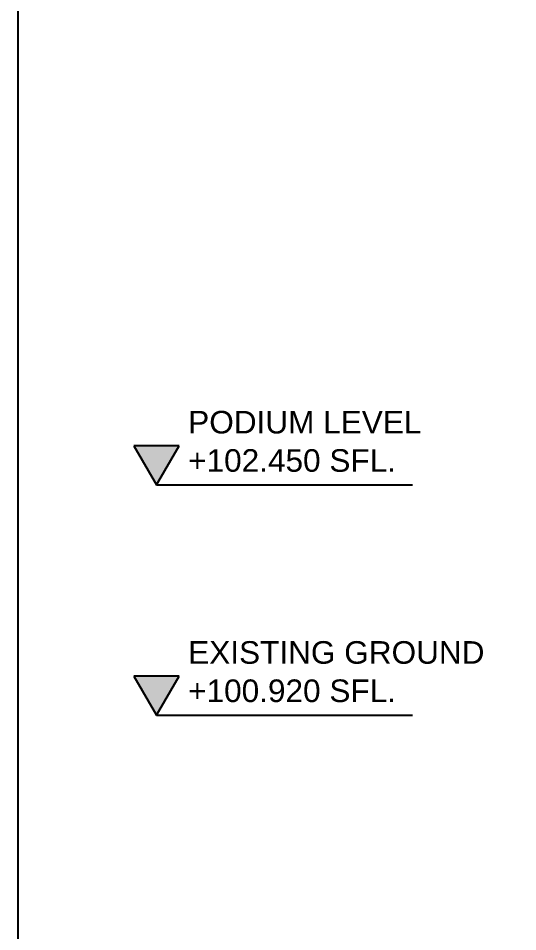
# Model space of a CAD drawing. Header units: millimetres. Extents: x 652937 to 1670132, y 1473552 to 2851037.
# Drawn here: x 810350 to 813667, y 1511551 to 1517620 of the extents above; entities that cross this region are included whole.
import ezdxf

# ---------------------------------------------------------------- set-up
doc = ezdxf.new("R2010")
doc.units = ezdxf.units.MM
doc.layers.get('Defpoints').update_dxf_attribs({"color": 255})
for name, color, linetype in [('000 - 0_SYM_DWG_GRIDLINE_MAIN_COLOR_251', 251, 'Continuous'), ('000 - 0_SYM_DWG_LEVEL_MAIN_COLOR_2', 2, 'Continuous'), ('000 - 0_SYM_DWG_LEVEL_TEXT', 3, 'Continuous')]:
    doc.layers.add(name, color=color, linetype=linetype)
doc.styles.add('Arial_1', font='arial.ttf', dxfattribs={"height": 125})

# ---------------------------------------------------------------- blocks, each defined once
blk = doc.blocks.new('A$C0a204f6e')
at = {"layer": 'Defpoints'}
blk.add_lwpolyline([(775, 0), (0, 0), (0, 443.999987), (775, 443.999987)], close=True, dxfattribs=at)
blk = doc.blocks.new('*U6715')
at = {"layer": '000 - 0_SYM_DWG_LEVEL_MAIN_COLOR_2'}
blk.add_hatch(color=256, dxfattribs=at).paths.add_polyline_path([(-137.01, 5.18), (-140, 0), (-142.99, 5.18)])
blk.add_point((0, 0))
at = {"layer": '000 - 0_SYM_DWG_GRIDLINE_MAIN_COLOR_251'}
blk.add_lwpolyline([(-140, 0), (-115, 0), (-110.5, 0), (-106, 0)], dxfattribs=at)
at = {"layer": '000 - 0_SYM_DWG_LEVEL_MAIN_COLOR_2', "lineweight": 25}
for p, q in [((-137.01, 5.18), (-142.99, 5.18)), ((-142.99, 5.18), (-140, 0)), ((-140, 0), (-137.01, 5.18))]:
    blk.add_line(p, q, dxfattribs=at)
at = {"layer": '000 - 0_SYM_DWG_LEVEL_TEXT', "style": 'Arial_1'}
for tag, p in [('LV_NAME_1', (-135.78, 11.92)), ('LV_NAME_2', (-135.79, 6.83)), ('LV_NAME_3', (-135.8, 1.74))]:
    blk.add_attdef(tag, p, '', height=3, dxfattribs=at)
blk = doc.blocks.new('W-1-PP18-ST_ENT3_REV02_20260413-044638_PP18_ENT3_ELE2-DIMS-2')
at = {"color": 6, "xscale": 50, "yscale": 50, "zscale": 50}
for p, values in [((-4402.3, 102450), {'LV_NAME_2': 'PODIUM LEVEL', 'LV_NAME_3': '+102.450 SFL.'}), ((-4402.3, 100920), {'LV_NAME_2': 'EXISTING GROUND', 'LV_NAME_3': '+100.920 SFL.'})]:
    blk.add_blockref('*U6715', p, dxfattribs=at).add_auto_attribs(values)

msp = doc.modelspace()

# ---------------------------------------------------------------- block references
at = {"color": 6, "xscale": 50, "yscale": 50, "zscale": 50}
msp.add_blockref('A$C0a204f6e', (810350.4505, 1507048.6813), dxfattribs=at)
at = {"color": 6}
msp.add_blockref('W-1-PP18-ST_ENT3_REV02_20260413-044638_PP18_ENT3_ELE2-DIMS-2', (822670.5264, 1412070.4203), dxfattribs=at)

doc.saveas('drawing.dxf')
